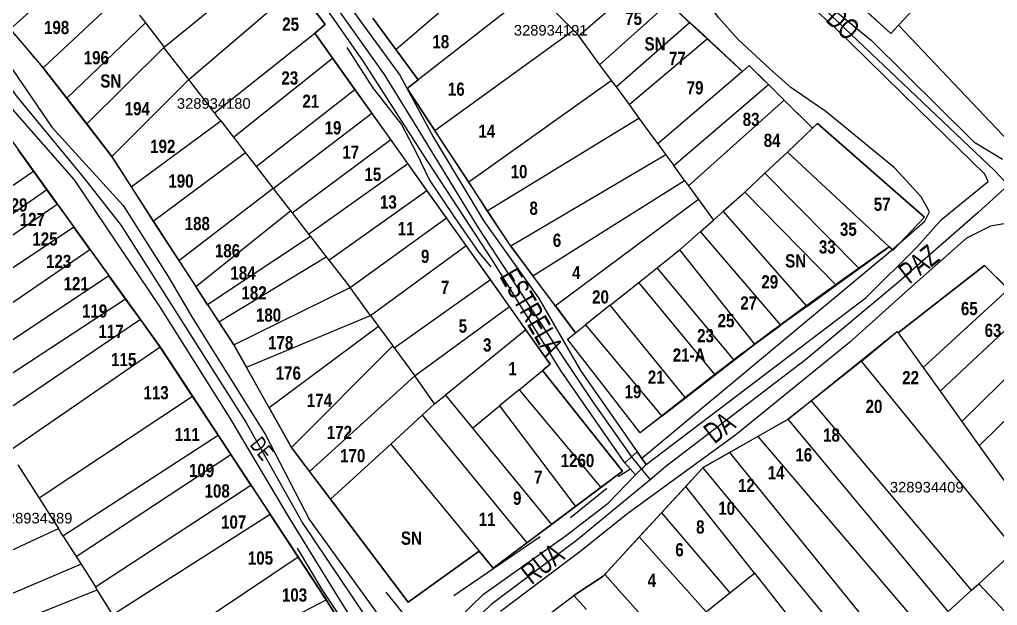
# Model space of a CAD drawing. Extents: x 206155 to 208014, y 4847439 to 4850017.
# Drawn here: x 207429.6 to 207615.1, y 4848498.9 to 4848609.9 of the extents above; entities that cross this region are included whole.
import ezdxf
from ezdxf.enums import TextEntityAlignment as Align

# ---------------------------------------------------------------- set-up
doc = ezdxf.new("R2010")
doc.units = 0
doc.header["$LTSCALE"] = 1.5
doc.header["$MEASUREMENT"] = 0
for name, color, linetype in [('CD-MALHA-LOTES', 40, 'CONTINUOUS'), ('CD_TXT_QUADRA', 7, 'CONTINUOUS'), ('HD-VALAS-DRENOS', 170, 'CONTINUOUS'), ('RU-QUADRAS', 6, 'CONTINUOUS'), ('SV-EIXO-ROD-ESTR', 7, 'CONTINUOUS'), ('SV-EIXO-RUA-N-PAV', 6, 'CONTINUOUS'), ('SV-PONTE-BUEIRO', 249, 'CONTINUOUS'), ('SV-RUA-NAO-PAV-S-GUIA-C-GUIA', 7, 'CONTINUOUS'), ('SV-TXT-RUA-N-PAV-S-GUIA-C-GUIA', 7, 'CONTINUOUS'), ('Th_NmrPort', 7, 'CONTINUOUS')]:
    doc.layers.add(name, color=color, linetype=linetype)
doc.styles.add('ARIAL', font='ARIAL.TTF')
doc.styles.get("Standard").update_dxf_attribs({"font": 'swisscbo.ttf'})

msp = doc.modelspace()

# ---------------------------------------------------------------- linework, layer by layer
at = {"layer": 'CD-MALHA-LOTES', "linetype": 'Continuous'}
for p, q in [((207612.14, 4848625.88), (207596.31, 4848608.84)), ((207427.76, 4848608.08), (207443.52, 4848622.21)), ((207457, 4848604.67), (207477.95, 4848621.86)), ((207535.57, 4848606.84), (207547.85, 4848617.43)), ((207434.04, 4848600.77), (207449.13, 4848614.91)), ((207461.68, 4848598.56), (207482.21, 4848616.14)), ((207487.56, 4848608.96), (207482.21, 4848616.14)), ((207500.96, 4848604.23), (207512.95, 4848614.56)), ((207527, 4848615.53), (207505.18, 4848598.47)), ((207534.64, 4848607.9), (207529.16, 4848613.38)), ((207539.6, 4848601.36), (207552.64, 4848613.04)), ((207556.65, 4848609.35), (207552.64, 4848613.04)), ((207452.3, 4848610.78), (207453.46, 4848609.28)), ((207589.83, 4848611.85), (207594.87, 4848607.29)), ((207438.52, 4848595.01), (207453.46, 4848609.28)), ((207453.46, 4848609.28), (207457, 4848604.67)), ((207485.56, 4848607.36), (207487.56, 4848608.96)), ((207496.58, 4848610.21), (207500.96, 4848604.23)), ((207542.74, 4848597.16), (207556.65, 4848609.35)), ((207560.02, 4848606.25), (207556.65, 4848609.35)), ((207427.76, 4848608.08), (207434.04, 4848600.77)), ((207466.56, 4848592.21), (207485.56, 4848607.36)), ((207488.93, 4848602.63), (207485.56, 4848607.36)), ((207508.33, 4848588.91), (207534.64, 4848607.9)), ((207534.64, 4848607.9), (207535.2, 4848607.34)), ((207535.2, 4848607.34), (207535.57, 4848606.84)), ((207594.87, 4848607.29), (207596.31, 4848608.84)), ((207596.31, 4848608.84), (207618.4, 4848585.53)), ((207535.57, 4848606.84), (207539.6, 4848601.36)), ((207545.18, 4848593.82), (207560.02, 4848606.25)), ((207566.7, 4848600.09), (207560.02, 4848606.25)), ((207442.29, 4848590.16), (207456.94, 4848604.62)), ((207461.68, 4848598.56), (207456.94, 4848604.62)), ((207500.96, 4848604.23), (207505.18, 4848598.47)), ((207470.12, 4848587.62), (207488.93, 4848602.63)), ((207493.19, 4848596.66), (207488.93, 4848602.63)), ((207434.04, 4848600.77), (207438.52, 4848595.01)), ((207539.6, 4848601.36), (207541.8, 4848598.37)), ((207566.7, 4848600.09), (207550.66, 4848586.34)), ((207567.97, 4848601.18), (207566.7, 4848600.09)), ((207571.62, 4848597.59), (207567.97, 4848601.18)), ((207447.08, 4848583.99), (207461.68, 4848598.56)), ((207466.56, 4848592.21), (207461.68, 4848598.56)), ((207505.18, 4848598.47), (207503.11, 4848596.85)), ((207514.76, 4848579.13), (207541.8, 4848598.37)), ((207541.8, 4848598.37), (207542.74, 4848597.16)), ((207474.45, 4848582.04), (207493.19, 4848596.66)), ((207496.38, 4848592.19), (207493.19, 4848596.66)), ((207503.11, 4848596.85), (207508.33, 4848588.91)), ((207542.74, 4848597.16), (207545.18, 4848593.82)), ((207553.66, 4848582.23), (207571.62, 4848597.59)), ((207571.62, 4848597.59), (207574.61, 4848594.65)), ((207438.52, 4848595.01), (207442.29, 4848590.16)), ((207574.61, 4848594.65), (207556.47, 4848578.39)), ((207579.99, 4848589.35), (207574.61, 4848594.65)), ((207545.18, 4848593.82), (207547.06, 4848591.2)), ((207450.74, 4848578.21), (207467.71, 4848590.73)), ((207466.56, 4848592.21), (207466.87, 4848591.81)), ((207467.71, 4848590.73), (207466.87, 4848591.81)), ((207467.71, 4848590.73), (207470.12, 4848587.62)), ((207477.68, 4848577.89), (207496.38, 4848592.19)), ((207499.96, 4848587.17), (207496.38, 4848592.19)), ((207518.26, 4848573.69), (207547.06, 4848591.2)), ((207547.06, 4848591.2), (207549.65, 4848587.71)), ((207442.29, 4848590.16), (207447.08, 4848583.99)), ((207514.76, 4848579.13), (207508.33, 4848588.91)), ((207575.21, 4848584.81), (207579.99, 4848589.35)), ((207580.9, 4848590.21), (207579.99, 4848589.35)), ((207601.2, 4848572.46), (207580.9, 4848590.21)), ((207470.12, 4848587.62), (207472.4, 4848584.68)), ((207481.27, 4848573.26), (207499.96, 4848587.17)), ((207503.21, 4848582.62), (207499.96, 4848587.17)), ((207549.65, 4848587.71), (207550.66, 4848586.34)), ((207432.2, 4848581.18), (207429.3, 4848585.2)), ((207550.66, 4848586.34), (207552.16, 4848584.28)), ((207575.21, 4848584.81), (207570.94, 4848580.77)), ((207575.21, 4848584.81), (207594.54, 4848566.85)), ((207447.08, 4848583.99), (207450.74, 4848578.21)), ((207472.4, 4848584.68), (207454.93, 4848571.62)), ((207472.4, 4848584.68), (207474.45, 4848582.04)), ((207552.16, 4848584.28), (207522.75, 4848566.99)), ((207552.16, 4848584.28), (207553.66, 4848582.23)), ((207405.39, 4848562.8), (207432.2, 4848581.18)), ((207434.76, 4848577.62), (207432.2, 4848581.18)), ((207474.45, 4848582.04), (207477.68, 4848577.89)), ((207484.39, 4848569.24), (207503.21, 4848582.62)), ((207506.83, 4848577.54), (207503.21, 4848582.62)), ((207555.7, 4848579.44), (207553.66, 4848582.23)), ((207526.95, 4848561.36), (207555.7, 4848579.44)), ((207555.7, 4848579.44), (207556.47, 4848578.39)), ((207567.17, 4848577.19), (207570.94, 4848580.77)), ((207570.94, 4848580.77), (207588.84, 4848562.73)), ((207434.76, 4848577.62), (207407.91, 4848558.94)), ((207436.71, 4848574.92), (207434.76, 4848577.62)), ((207450.74, 4848578.21), (207454.93, 4848571.62)), ((207477.68, 4848577.89), (207459.78, 4848564.21)), ((207477.68, 4848577.89), (207480.96, 4848573.66)), ((207488.22, 4848564.31), (207506.83, 4848577.54)), ((207510.53, 4848572.35), (207506.83, 4848577.54)), ((207518.26, 4848573.69), (207514.76, 4848579.13)), ((207556.47, 4848578.39), (207558.34, 4848575.83)), ((207558.34, 4848575.83), (207531.21, 4848555.64)), ((207558.34, 4848575.83), (207561.2, 4848571.92)), ((207566.71, 4848576.76), (207563.06, 4848573.55)), ((207566.71, 4848576.76), (207567.17, 4848577.19)), ((207567.17, 4848577.19), (207584.47, 4848559.57)), ((207409.68, 4848556.24), (207436.71, 4848574.92)), ((207436.71, 4848574.92), (207439.84, 4848570.57)), ((207522.75, 4848566.99), (207518.26, 4848573.69)), ((207462.97, 4848559.33), (207480.96, 4848573.66)), ((207480.96, 4848573.66), (207481.27, 4848573.26)), ((207481.27, 4848573.26), (207484.39, 4848569.24)), ((207492.26, 4848559.13), (207510.53, 4848572.35)), ((207514.3, 4848567.06), (207510.53, 4848572.35)), ((207558.75, 4848569.77), (207561.2, 4848571.92)), ((207561.2, 4848571.92), (207563.06, 4848573.55)), ((207563.06, 4848573.55), (207578.88, 4848555.53)), ((207595.27, 4848566.18), (207601.2, 4848572.46)), ((207439.84, 4848570.57), (207412.33, 4848552.18)), ((207442.9, 4848566.34), (207439.84, 4848570.57)), ((207454.93, 4848571.62), (207459.78, 4848564.21)), ((207484.74, 4848568.79), (207465.24, 4848555.85)), ((207484.39, 4848569.24), (207484.74, 4848568.79)), ((207484.74, 4848568.79), (207487.71, 4848564.97)), ((207554.8, 4848566.29), (207558.75, 4848569.77)), ((207573.99, 4848551.99), (207558.75, 4848569.77)), ((207415.31, 4848547.5), (207442.9, 4848566.34)), ((207442.9, 4848566.34), (207446.52, 4848561.31)), ((207496.16, 4848553.8), (207514.3, 4848567.06)), ((207518.87, 4848560.67), (207514.3, 4848567.06)), ((207522.75, 4848566.99), (207526.95, 4848561.36)), ((207554.68, 4848566.18), (207554.8, 4848566.29)), ((207569.01, 4848548.39), (207554.8, 4848566.29)), ((207588.84, 4848562.73), (207594.54, 4848566.85)), ((207594.54, 4848566.85), (207595.27, 4848566.18)), ((207467.37, 4848552.6), (207487.71, 4848564.97)), ((207487.71, 4848564.97), (207488.22, 4848564.31)), ((207550.52, 4848562.88), (207554.68, 4848566.18)), ((207459.78, 4848564.21), (207462.97, 4848559.33)), ((207488.22, 4848564.31), (207492.26, 4848559.13)), ((207547.02, 4848560.1), (207550.52, 4848562.88)), ((207565.12, 4848545.37), (207550.52, 4848562.88)), ((207584.47, 4848559.57), (207588.84, 4848562.73)), ((207612.61, 4848563.32), (207596.21, 4848550.56)), ((207617.15, 4848558.79), (207612.61, 4848563.32)), ((207446.52, 4848561.31), (207418.38, 4848542.64)), ((207449.68, 4848556.92), (207446.52, 4848561.31)), ((207531.21, 4848555.64), (207526.95, 4848561.36)), ((207465.24, 4848555.85), (207462.97, 4848559.33)), ((207470.2, 4848548.26), (207492.26, 4848559.13)), ((207496.16, 4848553.8), (207492.26, 4848559.13)), ((207500.65, 4848547.7), (207518.87, 4848560.67)), ((207522.5, 4848555.51), (207518.87, 4848560.67)), ((207541.61, 4848555.8), (207547.02, 4848560.1)), ((207561.51, 4848542.57), (207547.02, 4848560.1)), ((207578.88, 4848555.53), (207584.47, 4848559.57)), ((207617.15, 4848558.79), (207600.95, 4848543.94)), ((207449.68, 4848556.92), (207421.15, 4848538.28)), ((207452.48, 4848553.04), (207449.68, 4848556.92)), ((207465.24, 4848555.85), (207467.37, 4848552.6)), ((207504.63, 4848542.42), (207522.5, 4848555.51)), ((207525.61, 4848551.09), (207522.5, 4848555.51)), ((207531.21, 4848555.64), (207535, 4848550.56)), ((207541.61, 4848555.8), (207536.92, 4848552.08)), ((207555.86, 4848538.19), (207541.61, 4848555.8)), ((207578.88, 4848555.53), (207573.99, 4848551.99)), ((207472.61, 4848544.02), (207496.16, 4848553.8)), ((207496.16, 4848553.8), (207497.67, 4848551.75)), ((207620.85, 4848555.1), (207604.17, 4848539.46)), ((207452.48, 4848553.04), (207424.03, 4848533.75)), ((207456.25, 4848547.81), (207452.48, 4848553.04)), ((207467.37, 4848552.6), (207470.2, 4848548.26)), ((207497.67, 4848551.75), (207476.91, 4848536.33)), ((207497.67, 4848551.75), (207500.39, 4848548.05)), ((207535, 4848550.56), (207536.92, 4848552.08)), ((207536.92, 4848552.08), (207551.4, 4848534.73)), ((207569.01, 4848548.39), (207573.99, 4848551.99)), ((207626.65, 4848551.73), (207608.29, 4848533.72)), ((207525.61, 4848551.09), (207510.37, 4848538.74)), ((207530.19, 4848544.59), (207525.61, 4848551.09)), ((207533.48, 4848549.32), (207535, 4848550.56)), ((207589.29, 4848545.18), (207596.06, 4848550.76)), ((207596.06, 4848550.76), (207596.21, 4848550.56)), ((207596.21, 4848550.56), (207600.95, 4848543.94)), ((207456.25, 4848547.81), (207427.61, 4848528.1)), ((207462.38, 4848538.49), (207456.25, 4848547.81)), ((207470.2, 4848548.26), (207470.42, 4848547.93)), ((207470.42, 4848547.93), (207472.61, 4848544.02)), ((207481.12, 4848528.81), (207500.39, 4848548.05)), ((207500.65, 4848547.7), (207500.39, 4848548.05)), ((207547.31, 4848531.56), (207533.48, 4848549.32)), ((207565.12, 4848545.37), (207569.01, 4848548.39)), ((207630.99, 4848548.16), (207611.59, 4848529.13)), ((207500.65, 4848547.7), (207504.57, 4848542.38)), ((207476.91, 4848536.33), (207472.61, 4848544.02)), ((207528.78, 4848543.42), (207530.19, 4848544.59)), ((207561.51, 4848542.57), (207565.12, 4848545.37)), ((207589.29, 4848545.18), (207579.82, 4848537.64)), ((207618.46, 4848509.3), (207589.29, 4848545.18)), ((207484.58, 4848524.22), (207504.57, 4848542.38)), ((207504.57, 4848542.38), (207504.63, 4848542.42)), ((207504.63, 4848542.29), (207504.57, 4848542.38)), ((207508.3, 4848537.06), (207504.63, 4848542.29)), ((207524.31, 4848539.73), (207528.78, 4848543.42)), ((207543.96, 4848524.31), (207528.78, 4848543.42)), ((207555.86, 4848538.19), (207561.51, 4848542.57)), ((207600.95, 4848543.94), (207604.17, 4848539.46)), ((207462.38, 4848538.49), (207433.25, 4848519.21)), ((207467.22, 4848531.14), (207462.38, 4848538.49)), ((207508.3, 4848537.06), (207510.37, 4848538.74)), ((207510.37, 4848538.74), (207515.5, 4848532.47)), ((207524.31, 4848539.73), (207520.61, 4848536.68)), ((207524.31, 4848539.73), (207539.82, 4848521.21)), ((207604.17, 4848539.46), (207608.29, 4848533.72)), ((207508.3, 4848537.06), (207505.95, 4848534.91)), ((207515.5, 4848532.47), (207520.61, 4848536.68)), ((207520.61, 4848536.68), (207534.99, 4848517.6)), ((207551.4, 4848534.73), (207555.86, 4848538.19)), ((207579.82, 4848537.64), (207575.38, 4848534.15)), ((207610.15, 4848501.75), (207579.82, 4848537.64)), ((207476.91, 4848536.33), (207481.12, 4848528.81)), ((207499.97, 4848529.45), (207505.95, 4848534.91)), ((207505.95, 4848534.91), (207525.81, 4848510.72)), ((207551.4, 4848534.73), (207547.31, 4848531.56)), ((207575.38, 4848534.15), (207569.61, 4848530.86)), ((207605.69, 4848497.69), (207575.38, 4848534.15)), ((207608.29, 4848533.72), (207611.59, 4848529.13)), ((207437.78, 4848512.08), (207467.22, 4848531.14)), ((207469.61, 4848527.49), (207467.22, 4848531.14)), ((207515.5, 4848532.47), (207530.44, 4848514.19)), ((207499.97, 4848529.45), (207488.56, 4848519.01)), ((207499.97, 4848529.45), (207516.73, 4848509.17)), ((207569.61, 4848530.86), (207564.28, 4848527.82)), ((207569.61, 4848530.86), (207601.35, 4848493.75)), ((207440.3, 4848508.1), (207469.61, 4848527.49)), ((207473.43, 4848521.68), (207469.61, 4848527.49)), ((207481.12, 4848528.81), (207484.58, 4848524.22)), ((207564.28, 4848527.82), (207559.19, 4848524.94)), ((207588.86, 4848497.55), (207564.28, 4848527.82)), ((207611.59, 4848529.13), (207616.9, 4848521.72)), ((207429.25, 4848525.52), (207433.25, 4848519.21)), ((207484.58, 4848524.22), (207488.56, 4848519.01)), ((207539.82, 4848521.21), (207543.96, 4848524.31)), ((207559.19, 4848524.94), (207555.96, 4848521.43)), ((207559.19, 4848524.94), (207584.7, 4848494.02)), ((207443.95, 4848502.35), (207473.43, 4848521.68)), ((207473.43, 4848521.68), (207477.08, 4848516.12)), ((207534.99, 4848517.6), (207539.82, 4848521.21)), ((207555.96, 4848521.43), (207551.33, 4848516.4)), ((207568.98, 4848505), (207555.96, 4848521.43)), ((207433.25, 4848519.21), (207436.92, 4848513.43)), ((207488.56, 4848519.01), (207503.26, 4848499.49)), ((207530.44, 4848514.19), (207534.99, 4848517.6)), ((207551.33, 4848516.4), (207547.12, 4848511.83)), ((207551.33, 4848516.4), (207564.32, 4848501.24)), ((207477.08, 4848516.12), (207447.28, 4848497.1)), ((207482.43, 4848507.99), (207477.08, 4848516.12)), ((207406.12, 4848499.1), (207436.92, 4848513.43)), ((207437.78, 4848512.08), (207436.92, 4848513.43)), ((207525.81, 4848510.72), (207530.44, 4848514.19)), ((207437.78, 4848512.08), (207440.3, 4848508.1)), ((207519.41, 4848505.93), (207525.81, 4848510.72)), ((207547.12, 4848511.83), (207540.58, 4848504.72)), ((207547.12, 4848511.83), (207559.83, 4848497.61)), ((207503.26, 4848499.49), (207516.73, 4848509.17)), ((207516.73, 4848509.17), (207519.41, 4848505.93)), ((207440.3, 4848508.1), (207441.22, 4848506.65)), ((207482.43, 4848507.99), (207452.88, 4848488.26)), ((207487.73, 4848499.92), (207482.43, 4848507.99)), ((207611.51, 4848502.98), (207616.84, 4848507.83)), ((207441.22, 4848506.65), (207410.37, 4848493.55)), ((207441.22, 4848506.65), (207443.95, 4848502.35)), ((207540.3, 4848504.41), (207534.7, 4848500.76)), ((207540.58, 4848504.72), (207540.3, 4848504.41)), ((207540.58, 4848504.72), (207552.39, 4848491.6)), ((207564.32, 4848501.24), (207568.98, 4848505)), ((207568.98, 4848505), (207574.82, 4848497.56)), ((207413.45, 4848489.52), (207444.29, 4848501.81)), ((207444.29, 4848501.81), (207443.95, 4848502.35)), ((207447.28, 4848497.1), (207444.29, 4848501.81)), ((207610.15, 4848501.75), (207605.69, 4848497.69)), ((207610.15, 4848501.75), (207611.51, 4848502.98)), ((207611.51, 4848502.98), (207630.34, 4848482.84)), ((207455.78, 4848483.35), (207487.73, 4848499.92)), ((207493.25, 4848491.01), (207487.73, 4848499.92)), ((207512.34, 4848483.81), (207534.7, 4848500.76)), ((207534.7, 4848500.76), (207537.09, 4848498.1)), ((207559.83, 4848497.61), (207564.32, 4848501.24))]:
    msp.add_line(p, q, dxfattribs=at)
at = {"layer": 'HD-VALAS-DRENOS', "flags": 128}
for points in [[(207593.03, 4848564.5), (207601.3, 4848571.71), (207602.15, 4848573.45), (207600.59, 4848576.32), (207595.55, 4848581.8), (207582.5, 4848592.46), (207575.89, 4848597.03), (207571.89, 4848600.6), (207565.89, 4848606.13), (207562.14, 4848610.3), (207559.62, 4848613.78), (207558.03, 4848615.49), (207550.99, 4848621.47), (207546.19, 4848625.64), (207540.22, 4848628.88), (207537.5, 4848629.86)], [(207491.63, 4848604.62), (207496.5, 4848597.07), (207501.99, 4848590.02), (207504.8, 4848584.74), (207507.31, 4848579.45), (207512.15, 4848572.33), (207516.68, 4848565.76), (207518.99, 4848563.02)], [(207593.03, 4848564.5), (207575.21, 4848549.72), (207547.62, 4848526.72)], [(207545.48, 4848524.69), (207543.1, 4848523.23)], [(207540.99, 4848521.02), (207534.07, 4848515.49)], [(207528.32, 4848511.85), (207511.91, 4848500.67)], [(207506.79, 4848472.05), (207502.41, 4848476.05), (207499.13, 4848482.54), (207494, 4848491.35), (207486.97, 4848501.85), (207482.3, 4848509.7)], [(207506.59, 4848490.54), (207505.03, 4848491.9), (207504.27, 4848493.81), (207504.18, 4848495.03), (207501.03, 4848499.06), (207499.1, 4848501.37)]]:
    msp.add_lwpolyline(points, dxfattribs=at)
at = {"layer": 'RU-QUADRAS', "color": 6, "linetype": 'Continuous'}
for points in [[(207618.4, 4848585.53), (207596.31, 4848608.84), (207594.87, 4848607.29), (207576.7, 4848623.71), (207575.56, 4848622.56), (207569.63, 4848628.67), (207589.7, 4848645.66), (207590.56, 4848644.88, 0.009344), (207659.05, 4848698.72)], [(207428.76, 4848689.21), (207449.91, 4848660.64), (207448.34, 4848659.56), (207460.94, 4848641.25), (207462.6, 4848642.46), (207487.56, 4848608.96), (207485.56, 4848607.36), (207530.19, 4848544.59), (207528.78, 4848543.42), (207543.96, 4848524.31), (207519.41, 4848505.93), (207516.73, 4848509.17), (207503.26, 4848499.49), (207481.12, 4848528.81), (207470.2, 4848548.26), (207447.08, 4848583.99), (207434.04, 4848600.77, 0.012239), (207408.36, 4848629.98)], [(207518.13, 4848643.21, -0.014587), (207566.7, 4848600.09), (207567.97, 4848601.18), (207579.99, 4848589.35), (207580.9, 4848590.21), (207601.2, 4848572.46), (207595.27, 4848566.18), (207594.54, 4848566.85, 0.016815), (207547.31, 4848531.56), (207533.48, 4848549.32), (207535, 4848550.56), (207522.75, 4848566.99), (207503.11, 4848596.85), (207505.18, 4848598.47), (207496.58, 4848610.21)]]:
    msp.add_lwpolyline(points, format="xyb", dxfattribs=at)
msp.add_lwpolyline([(207317.14, 4848612.04), (207375.51, 4848655.54), (207422.74, 4848594.3), (207456.33, 4848547.7), (207487.57, 4848500.17), (207505.73, 4848470.86), (207528.79, 4848440.17), (207558.82, 4848396.07, -0.01699), (207509.66, 4848357.7), (207478.28, 4848397.1, -0.01246), (207442.44, 4848449.14), (207416.57, 4848485.45), (207397.48, 4848510.38, -0.006934), (207352.3, 4848568.1)], format="xyb", close=True, dxfattribs=at)
msp.add_lwpolyline([(207512.34, 4848483.81), (207534.7, 4848500.76), (207540.3, 4848504.41), (207559.3, 4848525.06), (207575.38, 4848534.15), (207596.06, 4848550.76), (207596.21, 4848550.56), (207612.61, 4848563.32), (207620.85, 4848555.1), (207626.65, 4848551.73), (207644.38, 4848537.03), (207665.92, 4848513.72), (207611.9, 4848466.83), (207597.25, 4848456.32), (207598.67, 4848454.54), (207574.51, 4848435.29), (207552.79, 4848424.45), (207531.34, 4848459.41)], close=True, dxfattribs=at)
at = {"layer": 'SV-EIXO-ROD-ESTR'}
msp.add_lwpolyline([(207216.64, 4848876.64), (207270.88, 4848800.27), (207321.58, 4848730.86), (207352.59, 4848692.95), (207379.18, 4848658.99), (207401.08, 4848631.67), (207420.77, 4848607.05), (207428.9, 4848595.48), (207441.7, 4848579.98), (207448.83, 4848570.87), (207472.46, 4848533.58), (207483.29, 4848514.38), (207494.74, 4848497.4), (207504.83, 4848482.38), (207511.23, 4848471.31), (207513.44, 4848467.25), (207528.95, 4848448.3), (207549.13, 4848421.47), (207557.5, 4848408.18), (207568.95, 4848393.04), (207579.04, 4848381.96), (207613, 4848338.64), (207635.53, 4848307.75)], dxfattribs=at)
at = {"layer": 'SV-EIXO-RUA-N-PAV'}
for points in [[(207425.57, 4848725.88), (207442.53, 4848714.57), (207445.12, 4848712.44), (207453.83, 4848705.26), (207470.63, 4848693.13), (207481.93, 4848682.49), (207492.9, 4848675.51), (207503.21, 4848667.86), (207513.61, 4848657.17), (207515.18, 4848655.56), (207527.15, 4848643.92), (207536.79, 4848637.27), (207542.44, 4848632.62), (207550.09, 4848629.62), (207556.74, 4848627.63), (207563.05, 4848627.63), (207566.05, 4848625.47), (207574.36, 4848618.82), (207582.34, 4848611.84), (207614.59, 4848581.25), (207617.11, 4848578.54)], [(207430.49, 4848696.82), (207444.52, 4848673.87), (207456.91, 4848655.28), (207473.57, 4848633.2), (207488.29, 4848614.22), (207498.75, 4848599.5), (207504.94, 4848589.43), (207516.56, 4848570.45), (207532.06, 4848546.82), (207538.26, 4848537.52), (207545.67, 4848527.05), (207549.2, 4848522.66)], [(207617.11, 4848578.54), (207611.39, 4848573.37), (207596.31, 4848560.13), (207578.64, 4848545.41), (207552.15, 4848525.17), (207549.2, 4848522.66), (207535.22, 4848511.18), (207519.03, 4848499.04), (207509.4, 4848489.79), (207503.94, 4848483.71)]]:
    msp.add_lwpolyline(points, dxfattribs=at)
at = {"layer": 'SV-PONTE-BUEIRO', "flags": 128}
msp.add_lwpolyline([(207546.39, 4848523.64), (207548.45, 4848525.59), (207546.7, 4848527.98), (207544.41, 4848525.91)], close=True, dxfattribs=at)
at = {"layer": 'SV-RUA-NAO-PAV-S-GUIA-C-GUIA', "flags": 128}
for points in [[(207507.9, 4848491.6), (207517.57, 4848500.99), (207533.06, 4848511.96), (207541.2, 4848518.23), (207546.39, 4848523.64), (207544.41, 4848525.91), (207532.31, 4848543.24), (207519.33, 4848564.18), (207506.08, 4848584.46), (207494.79, 4848601.98), (207488.81, 4848610.54), (207484.71, 4848616.1), (207471.22, 4848633.66), (207456.9, 4848652.78), (207443.85, 4848671.1), (207434.6, 4848685.17), (207431.61, 4848688.87), (207430.35, 4848689.42), (207427.02, 4848688.29)], [(207622.48, 4848672.95), (207611.72, 4848665.12), (207602.27, 4848658.07), (207590.63, 4848649.6), (207576.38, 4848637.2), (207569.44, 4848630.56), (207567.15, 4848628.12), (207566.87, 4848627.13), (207568.94, 4848625.22), (207578.36, 4848616.49), (207591.17, 4848605.96), (207610.6, 4848586.75), (207616.02, 4848583.46)], [(207491.46, 4848613.42), (207501.68, 4848599.35), (207508.02, 4848587.67), (207517.64, 4848571.71), (207528.03, 4848557.17), (207535.97, 4848543.4), (207546.7, 4848527.98), (207548.45, 4848525.59), (207574.18, 4848545.1), (207590.18, 4848557.21), (207599.75, 4848566.76), (207604.47, 4848572.02), (207613.29, 4848579.22), (207612.65, 4848580.63), (207600.16, 4848592.83), (207584.03, 4848608.59), (207572.47, 4848618.97)], [(207423.56, 4848607.23), (207435.7, 4848589.49), (207449.22, 4848574.65), (207457.78, 4848561.24), (207462.45, 4848553.28), (207476.12, 4848531.31), (207484.59, 4848515.07), (207502.53, 4848490.26)], [(207499.6, 4848485.06), (207489.43, 4848501.4), (207480.71, 4848515.54), (207469.48, 4848534.35), (207456.19, 4848555.54), (207440, 4848579.52), (207425.41, 4848596)], [(207618.88, 4848571.62), (207613.76, 4848570.73), (207609.22, 4848568.47), (207598.23, 4848558.84), (207586.99, 4848548.69), (207565.46, 4848531.22), (207544.96, 4848516.3), (207535.86, 4848509.04), (207520.8, 4848497.72)]]:
    msp.add_lwpolyline(points, dxfattribs=at)

# ---------------------------------------------------------------- texts
at = {"layer": 'CD_TXT_QUADRA', "linetype": 'Continuous', "style": 'ARIAL'}
for s, p in [('328934191', (207530.32, 4848607.89)), ('328934180', (207466.4, 4848594.01)), ('328934409', (207601.65, 4848521.27)), ('328934389', (207432.6, 4848515.4))]:
    msp.add_text(s, height=2, dxfattribs=at).set_placement(p, align=Align.MIDDLE)
at = {"layer": 'SV-TXT-RUA-N-PAV-S-GUIA-C-GUIA', "style": 'ARIAL', "width": 0.7}
for s, height, rotation, p in [('DO', 4, 317, (207582.31, 4848609.68)), ('PAZ', 4, 38, (207598.36, 4848559.68)), ('ESTRELA', 4, 300, (207520.5, 4848561.24)), ('DA', 4, 38, (207561.39, 4848529.35)), ('DE', 3, 309, (207473.11, 4848529.25)), ('RUA', 4, 38, (207526.7, 4848502.67))]:
    msp.add_text(s, height=height, rotation=rotation, dxfattribs=at).set_placement(p)
at = {"layer": 'Th_NmrPort', "color": 1}
for s, p in [('75', (207544.45, 4848610.14)), ('198', (207434.2, 4848608.42)), ('25', (207479.39, 4848609.05)), ('18', (207507.88, 4848605.73)), ('SN', (207548.12, 4848605.31)), ('196', (207441.73, 4848602.69)), ('77', (207552.75, 4848602.58)), ('23', (207479.23, 4848598.85)), ('SN', (207444.88, 4848598.28)), ('16', (207510.81, 4848596.73)), ('79', (207556.12, 4848596.99)), ('194', (207449.51, 4848593.03)), ('21', (207483.22, 4848594.44)), ('83', (207566.74, 4848591)), ('19', (207487.43, 4848589.4)), ('14', (207516.61, 4848588.77)), ('192', (207454.34, 4848585.89)), ('84', (207570.73, 4848587.02)), ('17', (207490.79, 4848584.78)), ('15', (207494.99, 4848580.58)), ('10', (207522.72, 4848581.1)), ('190', (207457.79, 4848579.32)), ('129', (207426.28, 4848574.78)), ('13', (207497.93, 4848575.33)), ('57', (207591.6, 4848574.91)), ('8', (207526.29, 4848574.16)), ('127', (207429.6, 4848572.02)), ('188', (207460.89, 4848571.25)), ('11', (207501.3, 4848570.29)), ('35', (207585.19, 4848570.18)), ('125', (207432, 4848568.33)), ('6', (207530.71, 4848568.08)), ('186', (207466.62, 4848566.09)), ('9', (207505.71, 4848565.04)), ('33', (207581.19, 4848566.82)), ('123', (207434.59, 4848564.08)), ('SN', (207574.8, 4848564.17)), ('184', (207469.56, 4848561.89)), ('4', (207534.39, 4848561.96)), ('121', (207437.91, 4848559.84)), ('29', (207570.28, 4848560.19)), ('182', (207471.66, 4848558.11)), ('7', (207509.49, 4848559.16)), ('20', (207538.17, 4848557.34)), ('27', (207566.29, 4848556.19)), ('119', (207441.42, 4848554.68)), ('180', (207474.4, 4848553.91)), ('65', (207608.13, 4848555.14)), ('25', (207561.98, 4848552.83)), ('117', (207444.53, 4848550.82)), ('5', (207512.86, 4848551.81)), ('63', (207612.63, 4848551.01)), ('178', (207476.71, 4848548.66)), ('23', (207558.09, 4848550)), ('3', (207517.48, 4848548.24)), ('115', (207446.93, 4848545.47)), ('21-A', (207553.47, 4848546.33)), ('176', (207478.15, 4848542.9)), ('1', (207522.29, 4848543.74)), ('21', (207548.74, 4848542.13)), ('22', (207597, 4848542.03)), ('113', (207453.07, 4848539.19)), ('19', (207544.33, 4848539.39)), ('174', (207484.06, 4848537.74)), ('20', (207590.06, 4848536.59)), ('172', (207487.85, 4848531.65)), ('111', (207458.98, 4848531.26)), ('18', (207581.99, 4848531.16)), ('170', (207490.37, 4848527.24)), ('1260', (207532.21, 4848526.32)), ('16', (207576.73, 4848527.41)), ('109', (207461.7, 4848524.43)), ('7', (207527.17, 4848523.17)), ('14', (207571.48, 4848524.03)), ('108', (207464.66, 4848520.56)), ('12', (207565.85, 4848521.6)), ('9', (207523.17, 4848519.18)), ('10', (207562.1, 4848517.28)), ('11', (207516.66, 4848515.19)), ('107', (207467.79, 4848514.66)), ('8', (207557.9, 4848513.73)), ('SN', (207501.9, 4848511.61)), ('6', (207553.95, 4848509.41)), ('105', (207472.87, 4848507.84)), ('4', (207548.7, 4848503.6)), ('103', (207479.33, 4848500.83))]:
    msp.add_text(s, height=2.5, dxfattribs=at).set_placement(p, align=Align.MIDDLE_LEFT)

doc.saveas('drawing.dxf')
